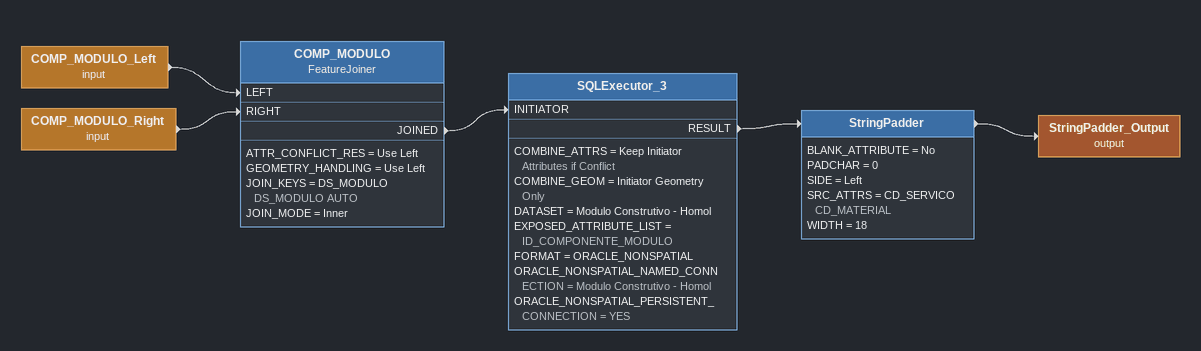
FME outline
COMP_MODULO_Left (input)
    -> COMP_MODULO [LEFT]
COMP_MODULO_Right (input)
    -> COMP_MODULO [RIGHT]
COMP_MODULO: FeatureJoiner
    ATTR_CONFLICT_RES = Use Left
    GEOMETRY_HANDLING = Use Left
    JOIN_KEYS = DS_MODULO DS_MODULO AUTO
    JOIN_MODE = Inner
    JOINED -> SQLExecutor_3 [INITIATOR]
SQLExecutor_3
    COMBINE_ATTRS = Keep Initiator Attributes if Conflict
    COMBINE_GEOM = Initiator Geometry Only
    DATASET = Modulo Construtivo - Homol
    EXPOSED_ATTRIBUTE_LIST = ID_COMPONENTE_MODULO
    FORMAT = ORACLE_NONSPATIAL
    ORACLE_NONSPATIAL_NAMED_CONNECTION = Modulo Construtivo - Homol
    ORACLE_NONSPATIAL_PERSISTENT_CONNECTION = YES
    RESULT -> StringPadder
StringPadder
    BLANK_ATTRIBUTE = No
    PADCHAR = 0
    SIDE = Left
    SRC_ATTRS = CD_SERVICO CD_MATERIAL
    WIDTH = 18
    -> StringPadder_Output (output)
StringPadder_Output (output)
